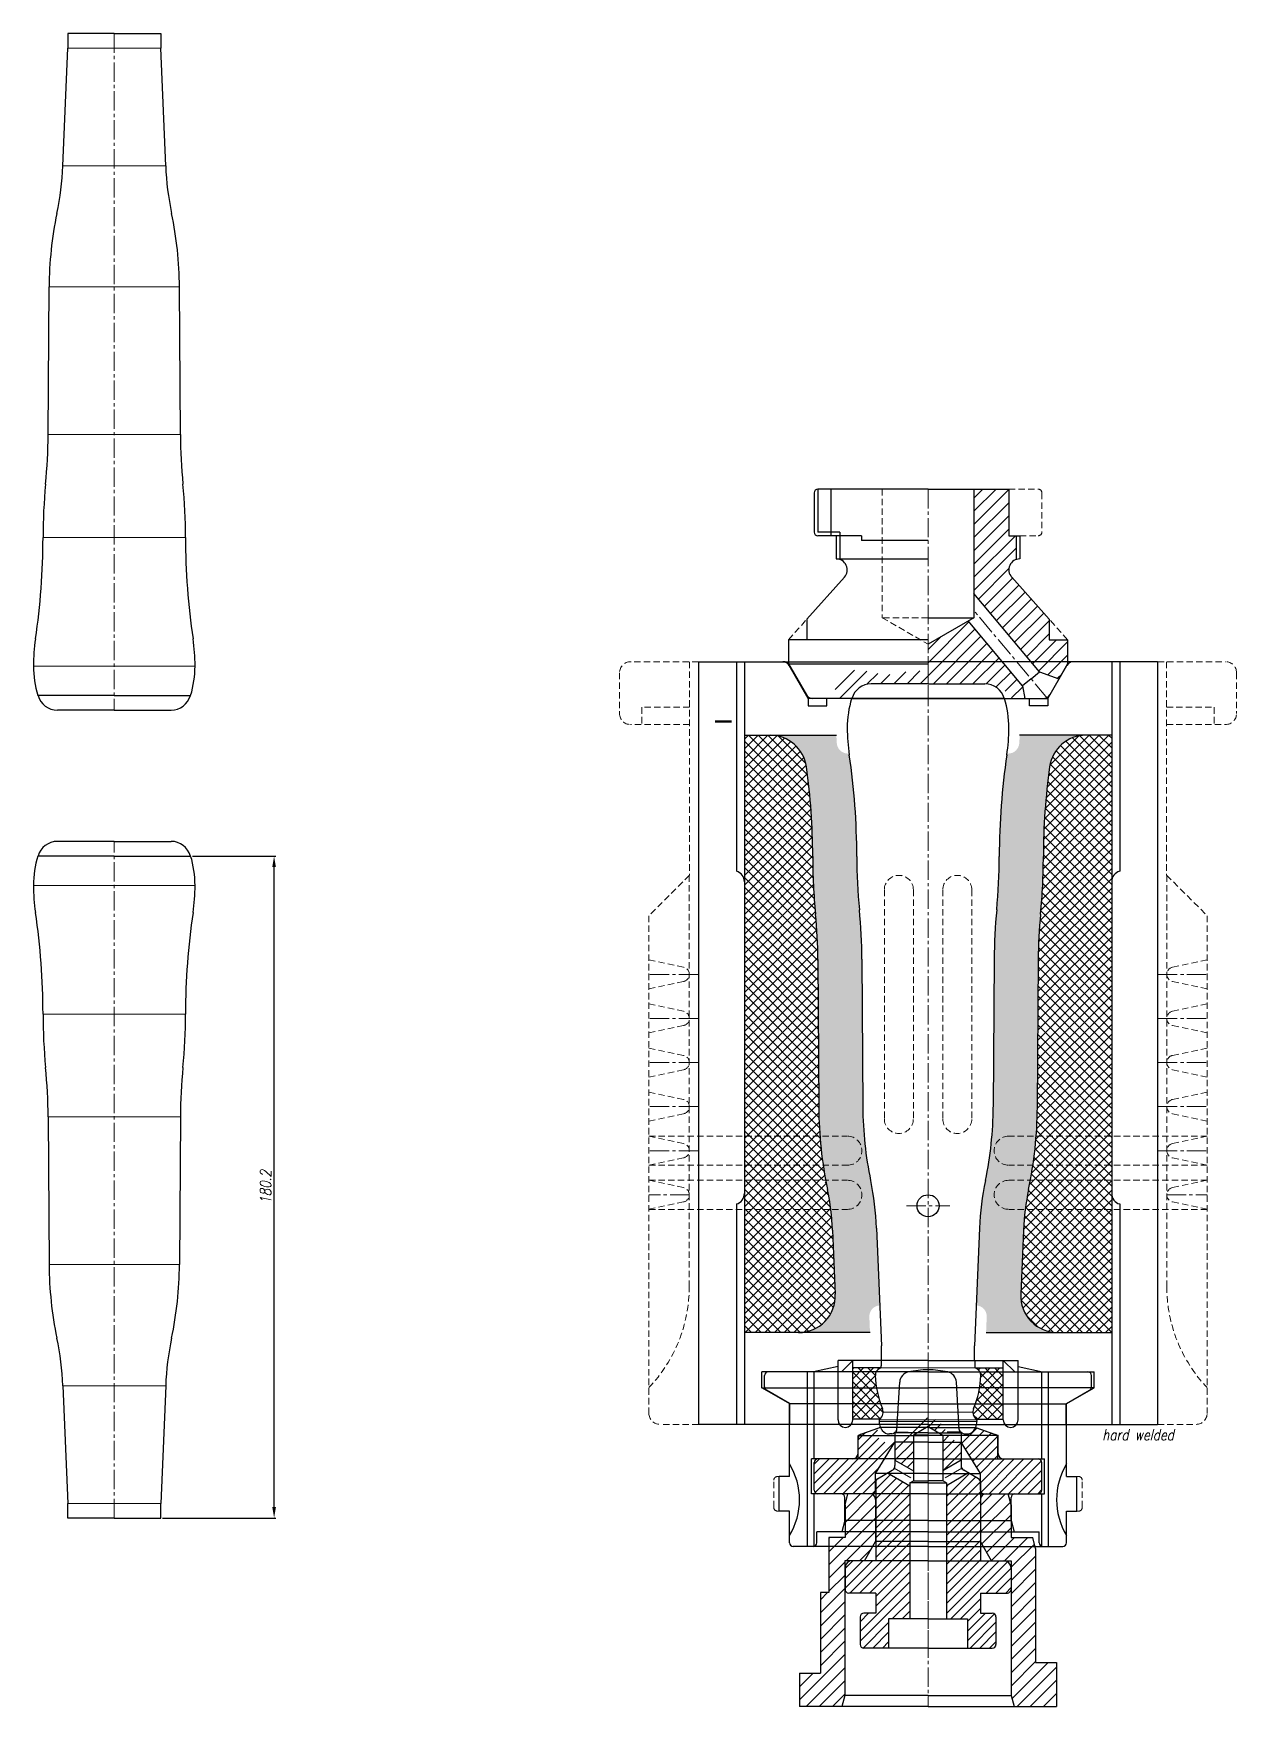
# Model space of a CAD drawing. Extents: x 459 to 1266, y 12 to 613.
# Drawn here: x 938 to 1265.6, y 43.3 to 498.8 of the extents above; entities that cross this region are included whole.
import ezdxf

# ---------------------------------------------------------------- set-up
doc = ezdxf.new("R2010")
doc.units = 0
doc.header["$LTSCALE"] = 7
doc.header["$MEASUREMENT"] = 0
doc.linetypes.add('CENTER2', pattern=[1.125, 0.75, -0.125, 0.125, -0.125])
doc.linetypes.add('HIDDEN', pattern=[0.375, 0.25, -0.125])
doc.layers.get('0').update_dxf_attribs({"linetype": 'CONTINUOUS', "lineweight": 15})
for name, color, linetype, lineweight in [('1', 1, 'CENTER2', 15), ('2', 2, 'HIDDEN', 15), ('3', 3, 'CONTINUOUS', 30), ('4', 5, 'CONTINUOUS', 50), ('8', 252, 'CONTINUOUS', 15)]:
    doc.layers.add(name, color=color, linetype=linetype, lineweight=lineweight)
doc.styles.add('ITALICT', font='ITALICT.shx', dxfattribs={"width": 0.8, "height": 3})
doc.dimstyles.get("Standard").update_dxf_attribs({"dimtxt": 3, "dimasz": 3, "dimexe": 0.5, "dimexo": 0.5, "dimgap": 0.8, "dimtad": 1, "dimdsep": 46, "dimtxsty": 'ITALICT', "dimcen": 0.09, "dimazin": 2, "dimtfac": 1, "dimtmove": 0, "dimatfit": 3, "dimfxl": 1, "dimtolj": 1, "dimtzin": 0, "dimarcsym": 0})

# ---------------------------------------------------------------- blocks, each defined once
blk = doc.blocks.new('*D221')
at = {"layer": '3', "color": 0, "lineweight": -2, "transparency": 16777216}
for p, q in [((981.34, 274.83), (1004.06, 274.83)), ((1003.56, 97.63), (1003.56, 271.83)), ((973.19, 94.63), (1004.06, 94.63))]:
    blk.add_line(p, q, dxfattribs=at)
at = {"layer": '3', "color": 0, "transparency": 16777216}
for points in [[(1004.06, 271.83), (1003.06, 271.83), (1003.56, 274.83)], [(1003.06, 97.63), (1004.06, 97.63), (1003.56, 94.63)]]:
    blk.add_solid(points, dxfattribs=at)
at = {"layer": '3', "color": 0, "transparency": 16777216, "insert": (1001.26, 184.73), "char_height": 3, "attachment_point": 5, "rotation": 90, "style": 'ITALICT'}
blk.add_mtext('\\A1;180.2', dxfattribs=at)
blk = doc.blocks.new('G$CF82755BD')
at = {"layer": '8'}
h = blk.add_hatch(dxfattribs=at)
h.set_pattern_fill('ANSI37', color=256, scale=15)
h.set_pattern_definition([(45, (-2521.2763, -113.8956), (-1.3258252, 1.3258252), []), (135, (-2521.2763, -113.8956), (-1.3258252, -1.3258252), [])])
h.paths.add_polyline_path([(53.36, 143.25, -0.024235), (52.6, 158.93, 0.035003), (50.89, 183.32, 0.373791), (40.99, 191.93), (34, 191.93), (34, 155.17), (53.54, 141.27, 0.003631)])
h.paths.add_polyline_path([(33.93, 182.86), (40.54, 188.52), (44.44, 183.96), (37.84, 178.3)], flags=9)
h.paths.add_polyline_path([(54.25, 90.65), (54, 130.85, 0.019047), (53.54, 141.27), (34, 155.17), (34, 152.04), (34, 82.78), (54.57, 82.78, -0.017433)])
h.paths.add_polyline_path([(55.46, 74.86, -0.017657), (54.57, 82.78), (34, 82.78), (34, 77.79), (42.56, 74.86)])
h.paths.add_polyline_path([(42.56, 74.86), (34, 77.79), (34, 74.86)])
h.paths.add_polyline_path([(54.44, 70.78), (42.56, 74.86), (34, 74.86), (34, 70.78)])
h.paths.add_polyline_path([(56.14, 70.78, -0.009141), (55.46, 74.86), (42.56, 74.86), (54.44, 70.78)])
h.paths.add_polyline_path([(57.54, 62.86, 0.020138), (56.63, 68.26, -0.004298), (56.25, 70.16), (54.44, 70.78), (34, 70.78), (34, 67.21), (34, 62.86)])
h.paths.add_polyline_path([(34, 62.86), (34, 29.33), (48.76, 29.33, 0.426617), (58.75, 39.75), (58.01, 57.22, 0.020808), (57.54, 62.86)])
h.paths.add_polyline_path([(134, 29.33), (134, 62.86), (110.46, 62.86, 0.020808), (109.99, 57.22), (109.25, 39.75, 0.426617), (119.24, 29.33)])
h.paths.add_polyline_path([(134, 67.21), (134, 70.78), (111.86, 70.78, -0.005698), (111.37, 68.26, 0.020138), (110.46, 62.86), (134, 62.86)])
h.paths.add_polyline_path([(134, 74.86), (112.54, 74.86, -0.009141), (111.86, 70.78), (134, 70.78)])
h.paths.add_polyline_path([(113.43, 82.78, -0.017657), (112.54, 74.86), (134, 74.86), (134, 82.78)])
h.paths.add_polyline_path([(134, 121.14), (134, 152.04), (134, 191.93), (127.01, 191.93, 0.373791), (117.11, 183.32, 0.035003), (115.4, 158.93, -0.024235), (114.64, 143.25, 0.02268), (114, 130.85), (113.75, 90.65, -0.017433), (113.43, 82.78), (134, 82.78)])
h.paths.add_polyline_path([(41.92, 123.62), (41.92, 133.35), (46.42, 133.35), (46.42, 123.62)], flags=24)
h.paths.add_polyline_path([(49.59, 46.39), (55.34, 39.87), (50.84, 35.9), (45.09, 42.42)], flags=24)
h.paths.add_polyline_path([(122.55, 123.62), (122.55, 133.35), (127.05, 133.35), (127.05, 123.62)], flags=24)
h = blk.add_hatch(dxfattribs=at)
h.set_pattern_fill('DOTS', color=256, scale=15)
h.set_pattern_definition([(0, (-2521.2763, -113.8956), (0.46875, 0.9375), [0, -0.9375])])
h.paths.add_polyline_path([(62.04, 70.78, -0.414214), (66, 66.82, -0.414214), (62.04, 62.86), (57.54, 62.86, -0.020808), (58.01, 57.22), (58.75, 39.75, -0.426617), (48.76, 29.33), (68.2, 29.33), (68.02, 33.6, -0.414214), (70.89, 36.73), (70, 57.73, 0.040963), (68.38, 70.71, -0.049967), (66.25, 90.73), (66, 130.93, 0.02268), (65.3, 144.41, -0.024235), (64.6, 158.93, 0.037092), (62.55, 186.54, -0.001959), (62.49, 186.93), (62.16, 186.93, -0.390947), (59.17, 189.69, -0.010586), (59.04, 191.93), (40.99, 191.93, -0.373791), (50.89, 183.32, -0.035003), (52.6, 158.93, 0.024235), (53.36, 143.25, -0.003631), (53.54, 141.27, -0.019047), (54, 130.85), (54.25, 90.65, 0.017433), (54.57, 82.78), (62.04, 82.78, -1), (62.04, 74.86), (55.46, 74.86, 0.009141), (56.14, 70.78)])
h.paths.add_polyline_path([(113.75, 90.65), (114, 130.85, -0.02268), (114.64, 143.25, 0.024235), (115.4, 158.93, -0.035003), (117.11, 183.32, -0.373791), (127.01, 191.93), (108.96, 191.93, -0.010586), (108.83, 189.69, -0.390947), (105.84, 186.93), (105.51, 186.93, -0.001959), (105.45, 186.54, 0.037092), (103.4, 158.93, -0.006653), (103.35, 154.88, -0.017488), (102.7, 144.41, 0.02268), (102, 130.93), (101.75, 90.73, -0.049967), (99.62, 70.71, 0.040963), (98, 57.73), (97.11, 36.73, -0.414214), (99.98, 33.6), (99.8, 29.33), (119.24, 29.33, -0.426617), (109.25, 39.75), (109.99, 57.22, -0.020808), (110.46, 62.86), (105.96, 62.86, -1), (105.96, 70.78), (111.86, 70.78, 0.009141), (112.54, 74.86), (105.96, 74.86, -1), (105.96, 82.78), (113.43, 82.78, 0.017433)])
h.paths.add_polyline_path([(105.96, 82.78, 1), (105.96, 74.86), (112.54, 74.86, 0.017657), (113.43, 82.78)])
h.paths.add_polyline_path([(105.96, 70.78, 1), (105.96, 62.86), (110.46, 62.86, -0.020138), (111.37, 68.26, 0.005698), (111.86, 70.78)])
h.paths.add_polyline_path([(62.04, 62.86, 0.414214), (66, 66.82), (56.25, 70.16, 0.004298), (56.63, 68.26, -0.020138), (57.54, 62.86)])
h.paths.add_polyline_path([(56.25, 70.16), (66, 66.82, 0.414214), (62.04, 70.78), (56.14, 70.78, 0.0014)])
h.paths.add_polyline_path([(62.04, 74.86, 1), (62.04, 82.78), (54.57, 82.78, 0.017657), (55.46, 74.86)])
h.paths.add_polyline_path([(57.87, 131.02), (57.87, 138.37), (60.5, 138.37), (60.5, 131.02)], flags=24)
h.paths.add_polyline_path([(58.85, 121.3), (58.85, 131.5), (62.6, 131.5), (62.6, 121.3)], flags=24)
h.paths.add_polyline_path([(57.53, 119.12), (62.68, 119.12), (62.68, 113.12), (57.53, 113.12)], flags=24)
h.paths.add_polyline_path([(106.19, 121.3), (106.19, 131.5), (109.94, 131.5), (109.94, 121.3)], flags=24)
h.paths.add_polyline_path([(105.21, 130.92), (105.21, 138.26), (107.83, 138.26), (107.83, 130.92)], flags=24)
at = {"layer": '1'}
for p, q in [((84, 212.93), (84, 4.33)), ((21.38, 126.83), (8, 126.83)), ((146.62, 126.83), (160, 126.83)), ((21.38, 114.83), (8, 114.83)), ((146.62, 114.83), (160, 114.83)), ((21.38, 102.83), (8, 102.83)), ((146.62, 102.83), (160, 102.83)), ((21.38, 90.83), (8, 90.83)), ((146.62, 90.83), (160, 90.83)), ((21.38, 78.83), (8, 78.83)), ((146.62, 78.83), (160, 78.83)), ((19, 66.83), (8, 66.83)), ((78.12, 63.83), (89.89, 63.83)), ((149, 66.83), (160, 66.83))]:
    blk.add_line(p, q, dxfattribs=at)
at = {"layer": '2'}
for p, q in [((21.5, 211.93), (3, 211.93)), ((19.05, 211.93), (19.05, 153.83)), ((146.5, 211.93), (165, 211.93)), ((148.95, 211.93), (148.95, 153.83)), ((0, 208.93), (0, 197.83)), ((168, 208.93), (168, 197.83)), ((19.05, 199.53), (6.05, 199.53)), ((6.05, 199.53), (6.05, 194.83)), ((148.95, 199.53), (161.95, 199.53)), ((161.95, 199.53), (161.95, 194.83)), ((19.05, 194.83), (3, 194.83)), ((148.95, 194.83), (165, 194.83)), ((19.05, 153.83), (8, 142.78)), ((19, 153.78), (19, 41.88)), ((148.95, 153.83), (160, 142.78)), ((149, 153.78), (149, 41.88)), ((72.1, 149.83), (72.1, 87.48)), ((80, 149.83), (80, 87.48)), ((88, 149.83), (88, 87.48)), ((95.9, 149.83), (95.9, 87.48)), ((8, 142.78), (8, 7.33)), ((160, 142.78), (160, 7.33)), ((17.42, 128.78), (8, 130.78)), ((150.58, 128.78), (160, 130.78)), ((17.42, 124.87), (8, 122.87)), ((150.58, 124.87), (160, 122.87)), ((17.42, 116.78), (8, 118.78)), ((150.58, 116.78), (160, 118.78)), ((17.42, 112.87), (8, 110.87)), ((150.58, 112.87), (160, 110.87)), ((17.42, 104.78), (8, 106.78)), ((150.58, 104.78), (160, 106.78)), ((17.42, 100.87), (8, 98.87)), ((150.58, 100.87), (160, 98.87)), ((17.42, 92.78), (8, 94.78)), ((150.58, 92.78), (160, 94.78)), ((17.42, 88.87), (8, 86.87)), ((150.58, 88.87), (160, 86.87)), ((17.42, 80.78), (8, 82.78)), ((8, 82.78), (62.04, 82.78)), ((160, 82.78), (105.96, 82.78)), ((150.58, 80.78), (160, 82.78)), ((17.42, 76.87), (8, 74.87)), ((8, 74.86), (62.04, 74.86)), ((160, 74.86), (105.96, 74.86)), ((150.58, 76.87), (160, 74.87)), ((17.42, 68.78), (8, 70.78)), ((8, 70.78), (62.04, 70.78)), ((160, 70.78), (105.96, 70.78)), ((150.58, 68.78), (160, 70.78)), ((17.42, 64.87), (8, 62.87)), ((150.58, 64.87), (160, 62.87)), ((8, 62.86), (62.04, 62.86)), ((160, 62.86), (105.96, 62.86)), ((21.5, 4.33), (11, 4.33)), ((146.5, 4.33), (157, 4.33))]:
    blk.add_line(p, q, dxfattribs=at)
for centre, radius, start, end in [((3, 208.93), 3, 90, 180), ((165, 208.93), 3, 0, 90), ((3, 197.83), 3, 180, 270), ((165, 197.83), 3, 270, 0), ((76.05, 149.83), 3.95, 0, 180), ((91.95, 149.83), 3.95, 0, 180), ((17, 126.83), 2, 282, 78), ((151, 126.83), 2, 102, 258), ((17, 114.83), 2, 282, 78), ((151, 114.83), 2, 102, 258), ((17, 102.83), 2, 282, 78), ((151, 102.83), 2, 102, 258), ((17, 90.83), 2, 282, 78), ((151, 90.83), 2, 102, 258), ((76.05, 87.48), 3.95, 180, 0), ((91.95, 87.48), 3.95, 180, 0), ((62.04, 78.82), 3.96, 270, 90), ((105.96, 78.82), 3.96, 90, 270), ((17, 78.83), 2, 282, 78), ((151, 78.83), 2, 102, 258), ((17, 66.83), 2, 282, 78), ((62.04, 66.82), 3.96, 270, 90), ((105.96, 66.82), 3.96, 90, 270), ((151, 66.83), 2, 102, 258), ((-21, 41.88), 40, 316.4688, 0), ((189, 41.88), 40, 180, 223.5312), ((11, 7.33), 3, 180, 270), ((157, 7.33), 3, 270, 0)]:
    blk.add_arc(centre, radius, start, end, dxfattribs=at)
at = {"layer": '3'}
for p, q in [((21.5, 211.93), (21.5, 4.33)), ((21.5, 211.93), (84, 211.93)), ((31.82, 211.93), (31.82, 154.93)), ((34, 211.93), (34, 4.33)), ((51.4, 201.93), (46.2, 210.93)), ((146.5, 211.93), (84, 211.93)), ((116.6, 201.93), (121.8, 210.93)), ((134, 211.93), (134, 4.33)), ((136.18, 211.93), (136.18, 154.93)), ((146.5, 211.93), (146.5, 4.33)), ((84, 201.93), (51.4, 201.93)), ((51.4, 201.93), (51.4, 199.93)), ((56.4, 199.93), (56.4, 201.93)), ((84, 201.93), (116.6, 201.93)), ((111.6, 199.93), (111.6, 201.93)), ((116.6, 201.93), (116.6, 199.93)), ((51.4, 199.93), (56.4, 199.93)), ((116.6, 199.93), (111.6, 199.93)), ((34, 191.93), (59.06, 191.93)), ((134, 191.93), (108.94, 191.93)), ((54, 130.85), (54.25, 90.65)), ((66, 130.93), (66.25, 90.73)), ((102, 130.93), (101.75, 90.73)), ((114, 130.85), (113.75, 90.65)), ((31.82, 64.33), (31.82, 4.33)), ((136.18, 64.33), (136.18, 4.33)), ((58.01, 57.22), (58.75, 39.75)), ((70, 57.73), (71.35, 25.73)), ((98, 57.73), (96.65, 25.73)), ((109.99, 57.22), (109.25, 39.75)), ((68.2, 29.33), (34, 29.33)), ((99.8, 29.33), (134, 29.33)), ((71.35, 21.73), (71.35, 25.73)), ((96.65, 21.73), (96.65, 25.73)), ((84, 18.63), (38.75, 18.63)), ((38.75, 14.31), (38.75, 18.63)), ((59.5, 20.13), (52.84, 18.63)), ((84, 21.73), (59.5, 21.73)), ((59.5, 18.63), (59.5, 21.73)), ((84, 21.73), (108.5, 21.73)), ((84, 18.63), (129.25, 18.63)), ((108.5, 18.63), (108.5, 21.73)), ((108.5, 20.13), (115.16, 18.63)), ((129.25, 14.31), (129.25, 18.63)), ((38.75, 14.31), (84, 14.31)), ((46.35, 9.93), (38.75, 14.31)), ((129.25, 14.31), (84, 14.31)), ((121.65, 9.93), (129.25, 14.31)), ((84, 9.93), (46.35, 9.93)), ((46.35, 4.33), (46.35, 9.93)), ((84, 9.93), (121.65, 9.93)), ((121.65, 4.33), (121.65, 9.93)), ((84, 4.33), (21.5, 4.33)), ((84, 4.33), (146.5, 4.33))]:
    blk.add_line(p, q, dxfattribs=at)
blk.add_circle((84, 63.83), 3, dxfattribs=at)
for centre, radius, start, end in [((44.47, 209.93), 2, 30, 90), ((123.53, 209.93), 2, 90, 150), ((89.27, 193.93), 27.27, 162.9385, 180), ((78.73, 193.93), 27.27, 0, 17.0615), ((40.99, 181.93), 10, 8.0188, 90), ((112, 193.93), 50, 180, 188.4969), ((56, 193.93), 50, 351.5031, 0), ((127.01, 181.93), 10, 90, 171.9812), ((-122.28, 158.93), 174.88, 0, 8.0188), ((-122.28, 158.93), 186.88, 0, 8.4969), ((290.28, 158.93), 186.88, 171.5031, 180), ((290.28, 158.93), 174.88, 171.9812, 180), ((31, 152.04), 3, 0, 74.2131), ((214.6, 158.93), 162, 180, 185.5532), ((214.6, 158.93), 150, 180, 185.5532), ((-46.6, 158.93), 150, 354.4468, 0), ((-46.6, 158.93), 162, 354.4468, 0), ((137, 152.04), 3, 105.7869, 180), ((-82.91, 130), 136.92, 0.3563, 5.5532), ((-82.91, 130), 148.92, 0.3563, 5.5532), ((250.91, 130), 148.92, 174.4468, 179.6437), ((250.91, 130), 136.92, 174.4468, 179.6437), ((167.2, 91.35), 112.96, 180.3563, 191.7984), ((167.2, 91.35), 100.96, 180.3563, 191.7984), ((0.8, 91.35), 100.96, 348.2016, 359.6437), ((0.8, 91.35), 112.96, 348.2016, 359.6437), ((-9.93, 54.35), 80, 2.4157, 11.7984), ((177.93, 54.35), 80, 168.2016, 177.5843), ((31, 67.21), 3, 285.7869, 0), ((-9.93, 54.35), 68, 2.4157, 11.7984), ((177.93, 54.35), 68, 168.2016, 177.5843), ((137, 67.21), 3, 180, 254.2131), ((48.76, 39.33), 10, 270, 2.4157), ((119.24, 39.33), 10, 177.5843, 270)]:
    blk.add_arc(centre, radius, start, end, dxfattribs=at)
at = {"layer": '4'}
blk.add_line((30.47, 195.7), (26, 195.7), dxfattribs=at)
at = {"layer": '8', "style": 'ITALICT', "width": 0.8}
blk.add_text('hard welded', height=3, dxfattribs=at).set_placement((131.42, 0))
blk = doc.blocks.new('G$CE7DC1F1B')
at = {"layer": '8'}
h = blk.add_hatch(dxfattribs=at)
h.set_pattern_fill('ANSI31', color=4, scale=0.8)
h.set_pattern_definition([(45, (-652.004, -295.6312), (-1.796051, 1.796051), [])])
edge = h.paths.add_edge_path()
edge.add_spline(control_points=[(38, 7.79), (36.3, 7.43), (33.09, 7.84), (26.19, 5.29), (19.54, 8.82), (11.89, 6.23), (12.94, 2.37), (12.7, 0.51), (12.59, 0)], knot_values=[2.115937, 2.115937, 2.115937, 2.115937, 5.334421, 11.855546, 22.754047, 27.225737, 31.226306, 32.790647, 32.790647, 32.790647, 32.790647], degree=3, periodic=0)
edge.add_line((12.59, 0), (15.25, 0))
edge.add_arc((17.25, 0), 2, 63.6977, 180, ccw=False)
edge.add_arc((22.54, -1.5), 5.5, 90, 143.222, ccw=False)
edge.add_line((22.54, 4), (38, 4))
edge.add_line((38, 4), (38, 7.79))
h.paths.add_polyline_path([(38, 14.78), (38, 9.44), (38, 7.79), (38, 4), (53.46, 4, -0.236491), (57.86, 1.79, -0.556035), (60.75, 0), (64.36, 0), (63.75, 3.43), (48.93, 21.1)])
h.paths.add_polyline_path([(62, 37.83), (62, 44.3), (60, 44.3), (60, 57), (50.5, 57), (50.5, 28.56), (68.35, 7.29), (73.65, 5.36), (76, 9.44), (76, 16), (71, 16), (71, 21.58), (60.77, 33, -0.533932)])
at = {"layer": '1', "color": 4}
for p, q in [((38, 57), (38, 0)), ((70.55, 0), (50.5, 23.89))]:
    blk.add_line(p, q, dxfattribs=at)
at = {"layer": '2', "color": 4}
for p, q in [((25.5, 57), (25.5, 22)), ((60, 57), (68, 57)), ((69, 56), (69, 45.3)), ((63, 44.3), (68, 44.3)), ((0, 16), (5, 21.58)), ((38, 22), (25.5, 22)), ((25.5, 22), (38, 14.78)), ((76, 16), (71, 21.58)), ((4.87, 1), (5.45, 0)), ((6.6, 0), (5.45, 0)), ((69.4, 0), (70.55, 0)), ((71.13, 1), (70.55, 0))]:
    blk.add_line(p, q, dxfattribs=at)
for centre, start, end in [((68, 56), 0, 90), ((68, 45.3), 270, 0)]:
    blk.add_arc(centre, 1, start, end, dxfattribs=at)
at = {"layer": '3', "color": 4}
for p, q in [((7, 56), (7, 45.3)), ((38, 57), (8, 57)), ((8, 57), (8, 45.3)), ((11.65, 44.3), (11.65, 57)), ((38, 57), (60, 57)), ((50.5, 57), (50.5, 22)), ((60, 57), (60, 44.3)), ((14, 45.3), (8, 45.3)), ((19.84, 44.3), (8, 44.3)), ((13, 44.3), (13, 38)), ((14, 45.3), (14, 37.83)), ((19.84, 44.3), (19.84, 43)), ((38, 43), (19.84, 43)), ((60, 44.3), (63, 44.3)), ((62, 44.3), (62, 37.83)), ((63, 44.3), (63, 38)), ((13, 38), (24, 38)), ((13, 38), (38, 38)), ((5, 21.58), (15.23, 33)), ((71, 21.58), (60.77, 33)), ((68.35, 7.29), (50.5, 28.56)), ((5, 21.58), (5, 16)), ((38, 22), (50.5, 22)), ((50.5, 22), (38, 14.78)), ((63.75, 3.43), (48.93, 21.1)), ((71, 21.58), (71, 16)), ((0, 16), (0, 9.44)), ((35.89, 16), (0, 16)), ((38, 16), (0, 16)), ((71, 16), (76, 16)), ((76, 16), (76, 9.44)), ((0, 9.44), (4.87, 1)), ((0, 9.44), (38, 9.44)), ((76, 9.44), (71.13, 1)), ((66.05, 5.36), (63.75, 3.43)), ((66.05, 5.36), (68.35, 7.29)), ((68.35, 7.29), (73.65, 5.36)), ((38, 0), (6.6, 0)), ((17.05, 0), (38, 0)), ((38, 4), (22.54, 4)), ((38, 4), (53.46, 4)), ((38, 0), (69.4, 0)), ((58.95, 0), (38, 0)), ((63.75, 3.43), (64.36, 0))]:
    blk.add_line(p, q, dxfattribs=at)
for centre, radius, start, end in [((8, 56), 1, 90, 180), ((8, 45.3), 1, 180, 270), ((13, 35), 3, 318.1321, 90), ((63, 35), 3, 90, 221.8679), ((6.6, 2), 2, 210, 270), ((22.54, -1.5), 5.5, 90, 164.1734), ((53.46, -1.5), 5.5, 15.8266, 90), ((69.4, 2), 2, 270, 330)]:
    blk.add_arc(centre, radius, start, end, dxfattribs=at)
blk = doc.blocks.new('GRLO')
at = {"layer": '8'}
h = blk.add_hatch(dxfattribs=at)
h.set_pattern_fill('ANSI37', color=256, scale=15)
h.set_pattern_definition([(45, (371.9697, -211.6776), (-1.325825, 1.325825), []), (135, (371.9697, -211.6776), (-1.325825, -1.325825), [])])
h.paths.add_polyline_path([(574.48, 135.42), (567.16, 135.42, -0.049118), (567.09, 135.35, 0.337147), (566.37, 132.54, -0.093542), (568.33, 123.47, -0.296874), (567.18, 121.61, 0.101353), (566.93, 121.42), (574.48, 121.42)])
h.paths.add_polyline_path([(541.59, 132.54, 0.337147), (540.87, 135.35, -0.049118), (540.8, 135.42), (533.48, 135.42), (533.48, 121.42), (541.03, 121.42, 0.101353), (540.77, 121.61, -0.296874), (539.63, 123.47, -0.093542)])
at = {"layer": '1'}
for p in [(553.98, 170.02), (553.98, 135.22), (553.98, 134.62)]:
    blk.add_line(p, (553.98, 119.42), dxfattribs=at)
at = {"layer": '2'}
for p, q in [((511.98, 159.42), (511.98, 152.02)), ((512.98, 160.42), (513.48, 160.42)), ((594.48, 160.42), (594.98, 160.42)), ((595.98, 159.42), (595.98, 152.02)), ((512.98, 151.02), (513.48, 151.02)), ((594.48, 151.02), (594.98, 151.02))]:
    blk.add_line(p, q, dxfattribs=at)
for centre, start, end in [((512.98, 159.42), 90, 180), ((594.98, 159.42), 0, 90), ((512.98, 152.02), 180, 270), ((594.98, 152.02), 270, 0)]:
    blk.add_arc(centre, 1, start, end, dxfattribs=at)
at = {"layer": '3'}
for p, q in [((516.28, 169.02), (516.28, 160.42)), ((553.98, 170.02), (517.28, 170.02)), ((521.18, 170.02), (521.18, 128.72)), ((522.98, 170.02), (522.98, 155.74)), ((523.73, 169.02), (523.73, 166.02)), ((553.98, 170.02), (590.68, 170.02)), ((584.23, 169.02), (584.23, 166.02)), ((584.98, 169.99), (584.98, 155.74)), ((586.78, 170.02), (586.78, 122.52)), ((591.68, 169.02), (591.68, 160.42)), ((553.98, 166.02), (523.73, 166.02)), ((531.33, 163.02), (530.52, 166.02)), ((553.98, 166.02), (584.23, 166.02)), ((576.63, 163.02), (577.43, 166.02)), ((513.48, 160.42), (513.48, 151.02)), ((516.28, 160.42), (513.48, 160.42)), ((553.98, 163.02), (531.33, 163.02)), ((531.33, 163.02), (531.33, 156.72)), ((553.98, 163.02), (576.63, 163.02)), ((576.63, 163.02), (576.63, 156.72)), ((591.68, 160.42), (594.48, 160.42)), ((594.48, 160.42), (594.48, 151.02)), ((553.98, 155.74), (522.23, 155.74)), ((522.23, 155.74), (522.23, 146.22)), ((553.98, 155.74), (585.73, 155.74)), ((585.73, 155.74), (585.73, 146.22)), ((516.28, 151.02), (513.48, 151.02)), ((516.28, 151.02), (516.28, 131.12)), ((591.68, 151.02), (594.48, 151.02)), ((591.68, 151.02), (591.68, 131.12)), ((521.18, 145.93), (521.18, 122.52)), ((553.98, 146.22), (522.23, 146.22)), ((522.98, 146.22), (522.98, 122.52)), ((553.98, 146.22), (585.73, 146.22)), ((584.98, 146.22), (584.98, 122.52)), ((534.93, 144.72), (534.93, 139.83)), ((573.03, 144.72), (573.03, 139.83)), ((540.99, 137.62), (534.93, 139.83)), ((534.93, 139.83), (553.98, 139.83)), ((553.98, 137.62), (540.99, 137.62)), ((573.03, 139.83), (553.98, 139.83)), ((553.98, 137.62), (566.97, 137.62)), ((566.97, 137.62), (573.03, 139.83)), ((529.48, 135.62), (529.48, 122.52)), ((533.48, 135.62), (533.48, 119.42)), ((540.88, 135.42), (533.48, 135.42)), ((540.68, 135.75), (540.68, 136.07)), ((567.16, 135.42), (574.48, 135.42)), ((567.28, 135.75), (567.28, 136.07)), ((574.48, 135.62), (574.48, 119.42)), ((578.48, 135.62), (578.48, 122.52)), ((516.28, 131.12), (509.98, 127.48)), ((591.68, 131.12), (597.98, 127.48)), ((509.48, 126.62), (509.48, 123.52)), ((598.48, 126.62), (598.48, 123.52)), ((530.38, 122.52), (510.48, 122.52)), ((533.48, 119.42), (530.38, 122.52)), ((541.03, 121.42), (533.48, 121.42)), ((553.98, 119.42), (533.48, 119.42)), ((541.23, 119.42), (541.23, 120.89)), ((553.98, 119.42), (574.48, 119.42)), ((566.73, 119.42), (566.73, 120.89)), ((566.93, 121.42), (574.48, 121.42)), ((574.48, 119.42), (577.58, 122.52)), ((577.58, 122.52), (597.48, 122.52))]:
    blk.add_line(p, q, dxfattribs=at)
for centre, radius, start, end in [((517.28, 169.02), 1, 90, 180), ((522.73, 169.02), 1, 0, 90), ((585.23, 169.02), 1, 90, 180), ((590.68, 169.02), 1, 0, 90), ((499.98, 157.32), 19, 329.081, 30.919), ((607.98, 157.32), 19, 149.081, 210.919), ((530.33, 156.74), 1, 270, 0), ((577.63, 156.74), 1, 180, 270), ((533.43, 144.72), 1.5, 0, 90), ((574.53, 144.72), 1.5, 90, 180), ((531.48, 135.62), 2, 0, 180), ((544.68, 136.07), 4, 157.201, 180), ((563.28, 136.07), 4, 0, 22.799), ((576.48, 135.62), 2, 0, 180), ((564.62, 122.81), 25, 157.1079, 178.4839), ((541.18, 135.75), 0.5, 180, 231.6335), ((539.38, 133.47), 2.4, 337.1079, 51.6335), ((568.58, 133.47), 2.4, 128.3665, 202.8921), ((543.34, 122.81), 25, 1.5161, 22.8921), ((566.78, 135.75), 0.5, 308.3665, 0), ((510.48, 126.62), 1, 120, 180), ((510.48, 123.52), 1, 180, 270), ((541.63, 123.42), 2, 178.4839, 244.6231), ((566.33, 123.42), 2, 295.3769, 1.5161), ((597.48, 123.52), 1, 270, 0), ((597.48, 126.62), 1, 0, 60), ((540.43, 120.89), 0.8, 0, 64.6231), ((567.53, 120.89), 0.8, 115.3769, 180)]:
    blk.add_arc(centre, radius, start, end, dxfattribs=at)
at = {"layer": '8'}
for p, q in [((540.68, 136.07), (553.98, 136.07)), ((553.98, 135.57), (540.71, 135.57)), ((553.98, 133.47), (541.78, 133.47)), ((567.28, 136.07), (553.98, 136.07)), ((553.98, 135.57), (567.25, 135.57)), ((553.98, 133.47), (566.18, 133.47)), ((566.93, 121.42), (541.03, 121.42)), ((553.98, 121.42), (566.93, 121.42))]:
    blk.add_line(p, q, dxfattribs=at)
blk = doc.blocks.new('A$C675E1188')
at = {"layer": '8'}
h = blk.add_hatch(dxfattribs=at)
h.set_pattern_fill('ANSI31', color=4, scale=0.8)
h.set_pattern_definition([(45, (-827.2272, -226.0554), (-1.796051, 1.796051), [])])
h.paths.add_polyline_path([(-17.3, -18.2), (-14.3, -13), (-14.3, -1.5, 0.414214), (-15.8, 0), (-21.8, 0), (-22.6, -2.99), (-22.6, -11.9), (-27, -11.9), (-27, -26.9), (-29.3, -26.9), (-29.3, -48.8), (-35, -48.8), (-35, -57.9), (-23.45, -57.9), (-22.65, -54.9), (-22.65, -18.2)])
h.paths.add_polyline_path([(29.3, -14.89), (28.5, -11.9), (22.6, -11.9), (22.6, -2.99), (21.8, 0), (15.8, 0, 0.414214), (14.3, -1.5), (14.3, -13), (17.3, -18.2), (22.65, -18.2), (22.65, -54.9), (23.45, -57.9), (35, -57.9), (35, -45.9), (29.3, -45.9)])
at = {"layer": '1', "color": 4}
blk.add_line((0, 0), (0, -57.9), dxfattribs=at)
at = {"layer": '3', "color": 4}
for p, q in [((0, 0), (-21.8, 0)), ((0, 0), (21.8, 0)), ((-22.6, -2.99), (-21.8, 0)), ((-22.6, -2.99), (-22.6, -11.9)), ((-14.3, -1.5), (-14.3, -13)), ((14.3, -1.5), (14.3, -13)), ((22.6, -2.99), (21.8, 0)), ((22.6, -2.99), (22.6, -11.9)), ((-22.6, -11.9), (-27, -11.9)), ((-27, -11.9), (-27, -26.9)), ((-17.3, -18.2), (-14.3, -13)), ((0, -13), (-14.3, -13)), ((0, -13), (14.3, -13)), ((17.3, -18.2), (14.3, -13)), ((22.6, -11.9), (28.5, -11.9)), ((29.3, -14.89), (28.5, -11.9)), ((0, -18.2), (-22.65, -18.2)), ((-22.65, -18.2), (-22.65, -54.9)), ((0, -18.2), (22.65, -18.2)), ((22.65, -18.2), (22.65, -54.9)), ((29.3, -14.89), (29.3, -45.9)), ((22.65, -19.2), (22.65, -54.9)), ((-27, -26.9), (-29.3, -26.9)), ((-29.3, -26.9), (-29.3, -48.8)), ((-35, -48.8), (-35, -57.9)), ((-35, -48.8), (-29.3, -48.8)), ((29.3, -45.9), (35, -45.9)), ((35, -45.9), (35, -57.9)), ((0, -57.9), (-35, -57.9)), ((-22.65, -54.9), (-23.45, -57.9)), ((0, -54.9), (-22.65, -54.9)), ((0, -54.9), (22.65, -54.9)), ((0, -57.9), (35, -57.9)), ((22.65, -54.9), (23.45, -57.9))]:
    blk.add_line(p, q, dxfattribs=at)
for centre, start, end in [((-15.8, -1.5), 0, 90), ((15.8, -1.5), 90, 180)]:
    blk.add_arc(centre, 1.5, start, end, dxfattribs=at)
blk = doc.blocks.new('G$CFC7013D1')
at = {"layer": '8'}
h = blk.add_hatch(dxfattribs=at)
h.set_pattern_fill('ANSI31', color=2, scale=15)
h.set_pattern_definition([(45, (-528.2006, -247.9105), (-1.325825, 1.325825), [])])
h.paths.add_polyline_path([(20.47, 1.8), (21.13, 1.8, -0.227735), (21.75, 1.5), (21.95, 1.5), (21.95, 4), (16.7, 12.6), (16.7, 17.1, 0.414214), (15.7, 18.1), (1, 18.1, 0.414214), (0, 17.1), (0, 13.35), (0, 9.6, 0.414214), (1, 8.6), (11.96, 8.6), (11.96, 2.92, 0.315299), (12.62, 1.98), (18.07, 0, -0.059518), (18.53, 0.83, -0.234874), (20.44, 1.8, -0.003079)])
h.paths.add_polyline_path([(40.05, 2.9, -0.744018), (44.86, 1.45, -0.122479), (44.55, 0.23), (49.38, 1.98, 0.315299), (50.04, 2.92), (50.04, 8.6), (61, 8.6, 0.414214), (62, 9.6), (62, 17.1, 0.414214), (61, 18.1), (46.3, 18.1, 0.414214), (45.3, 17.1), (45.3, 12.6), (40.05, 4)])
at = {"layer": '1', "color": 2}
for p, q in [((31, 18.1), (31, 0)), ((31, 1.5), (31, 0.6)), ((31, 1.5), (31, 0.6)), ((31, 1.5), (31, 0.6)), ((31, 0), (31, 1.5))]:
    blk.add_line(p, q, dxfattribs=at)
at = {"layer": '3', "color": 2}
for p, q in [((0, 17.1), (0, 9.6)), ((31, 18.1), (1, 18.1)), ((16.7, 17.1), (16.7, 12.6)), ((31, 18.1), (61, 18.1)), ((45.3, 17.1), (45.3, 12.6)), ((62, 17.1), (62, 9.6)), ((31, 12.6), (16.7, 12.6)), ((16.7, 12.6), (21.95, 4)), ((31, 12.6), (45.3, 12.6)), ((45.3, 12.6), (40.05, 4)), ((11.96, 8.6), (1, 8.6)), ((11.96, 8.6), (11.96, 2.92)), ((50.04, 8.6), (50.04, 2.92)), ((50.04, 8.6), (61, 8.6)), ((18.07, 0), (12.62, 1.98)), ((31, 0), (18.07, 0)), ((21.13, 1.8), (20.47, 1.8)), ((21.95, 1.5), (21.75, 1.5)), ((31, 4), (21.95, 4)), ((21.95, 1.5), (21.95, 4)), ((31, 1.5), (21.95, 1.5)), ((31, 4), (40.05, 4)), ((31, 1.5), (40.05, 1.5)), ((31, 0), (43.93, 0)), ((40.05, 1.5), (40.05, 4)), ((40.05, 1.5), (40.25, 1.5)), ((40.87, 1.8), (41.53, 1.8)), ((43.93, 0), (49.38, 1.98))]:
    blk.add_line(p, q, dxfattribs=at)
for centre, radius, start, end in [((1, 17.1), 1, 90, 180), ((15.7, 17.1), 1, 0, 90), ((46.3, 17.1), 1, 90, 180), ((61, 17.1), 1, 0, 90), ((1, 9.6), 1, 180, 270), ((61, 9.6), 1, 270, 0), ((12.96, 2.92), 1, 180, 250), ((21.75, -1.55), 4, 143.5764, 157.201), ((20.47, -0.6), 2.4, 90, 143.5764), ((21.13, 1), 0.8, 38.6822, 90), ((40.87, 1), 0.8, 90, 141.3178), ((41.53, -0.6), 2.4, 36.4236, 90), ((40.25, -1.55), 4, 22.799, 36.4236), ((49.04, 2.92), 1, 290, 0)]:
    blk.add_arc(centre, radius, start, end, dxfattribs=at)

msp = doc.modelspace()

# ---------------------------------------------------------------- hatches: boundary and pattern name
at = {"layer": '8'}
h = msp.add_hatch(dxfattribs=at)
h.set_pattern_fill('ANSI31', color=1, scale=15, angle=360)
h.set_pattern_definition([(45, (690.7525, -114.2821), (-1.325825, 1.325825), [])])
h.paths.add_polyline_path([(1176.6199, 103.4438), (1170.6096, 106.9139), (1167.8738, 105.3506, 0.26914264), (1167.3699, 104.4823), (1167.3699, 83.0247), (1161.0199, 83.0247, 0.41421356), (1159.0199, 81.0247), (1159.0199, 75.2247, 0.41421356), (1160.0199, 74.2247), (1167.3699, 74.2247), (1167.3699, 68.7247), (1164.1199, 68.7247, 0.41421356), (1163.1199, 67.7247), (1163.1199, 60.2247, 0.41421356), (1164.1199, 59.2247), (1170.8699, 59.2247), (1170.8699, 67.2247), (1176.6199, 67.2247)])
h.paths.add_polyline_path([(1174.7815, 99.274), (1181.9514, 106.347), (1186.165, 102.0755), (1178.9952, 95.0026)], flags=9)
h.paths.add_polyline_path([(1186.6199, 67.2247), (1192.3699, 67.2247), (1192.3699, 59.2247), (1199.1199, 59.2247, 0.41421356), (1200.1199, 60.2247), (1200.1199, 64.4696), (1200.1199, 67.7247, 0.41421356), (1199.1199, 68.7247), (1195.8699, 68.7247), (1195.8699, 74.2247), (1203.2199, 74.2247, 0.41421356), (1204.2199, 75.2247), (1204.2199, 81.0247, 0.41421356), (1202.2199, 83.0247), (1195.8699, 83.0247), (1195.8699, 104.4823, 0.26914264), (1195.366, 105.3506), (1192.6302, 106.9139), (1186.6199, 103.4438)])
edge = h.paths.add_edge_path()
edge.add_line((1177.6199, 117.2247), (1181.6199, 119.5341))
edge.add_line((1181.6199, 119.5341), (1181.6199, 121.8916))
edge.add_spline(control_points=[(1181.6199, 121.8916), (1179.9655, 121.9238), (1177.4395, 120.9686), (1176.4838, 118.6625), (1176.2188, 117.9747)], knot_values=[6.53834785, 6.53834785, 6.53834785, 6.53834785, 11.08432389, 13.08769195, 13.08769195, 13.08769195, 13.08769195], degree=3, periodic=0)
edge.add_spline(control_points=[(1176.2188, 117.9747), (1175.793, 116.8692), (1175.2103, 115.1301), (1173.482, 115.1237), (1172.6199, 115.2547)], knot_values=[1.25504805, 1.25504805, 1.25504805, 1.25504805, 4.47488817, 6.53834785, 6.53834785, 6.53834785, 6.53834785], degree=3, periodic=0)
edge.add_line((1172.6199, 115.2547), (1172.6199, 110.3721))
edge.add_line((1172.6199, 110.3721), (1177.6199, 107.4853))
edge.add_line((1177.6199, 107.4853), (1177.6199, 117.2247))
edge = h.paths.add_edge_path()
edge.add_line((1185.6199, 107.4853), (1190.6199, 110.3721))
edge.add_line((1190.6199, 110.3721), (1190.6199, 115.1721))
edge.add_spline(control_points=[(1190.6199, 115.1721), (1189.8023, 115.3267), (1188.2971, 115.8292), (1187.3272, 117.1622), (1186.7955, 117.9747)], knot_values=[19.70620927, 19.70620927, 19.70620927, 19.70620927, 21.82762369, 24.64039416, 24.64039416, 24.64039416, 24.64039416], degree=3, periodic=0)
edge.add_spline(control_points=[(1186.7955, 117.9747), (1185.9935, 119.2002), (1184.8177, 121.2989), (1182.4845, 121.8747), (1181.6199, 121.8916)], knot_values=[13.08769195, 13.08769195, 13.08769195, 13.08769195, 17.33052175, 19.70620927, 19.70620927, 19.70620927, 19.70620927], degree=3, periodic=0)
edge.add_line((1181.6199, 121.8916), (1181.6199, 119.5341))
edge.add_line((1181.6199, 119.5341), (1185.6199, 117.2247))
edge.add_line((1185.6199, 117.2247), (1185.6199, 107.4853))

# ---------------------------------------------------------------- linework, layer by layer
at = {"layer": '1'}
for p, q in [((960.0375, 498.7506), (960.0375, 314.5506)), ((960.0375, 94.6338), (960.0375, 278.8338))]:
    msp.add_line(p, q, dxfattribs=at)
at = {"layer": '1', "color": 1}
for p, q in [((1181.6199, 134.9747), (1181.6199, 59.2247)), ((1172.417, 108.1798), (1177.6199, 105.1759)), ((1190.8228, 108.1798), (1185.6199, 105.1759))]:
    msp.add_line(p, q, dxfattribs=at)
at = {"layer": '2', "color": 1}
for p, q in [((1173.0699, 117.9747), (1173.1192, 118.7803)), ((1190.1699, 117.9747), (1190.1206, 118.7803)), ((1167.3699, 105.0626), (1167.8738, 105.3506)), ((1167.3699, 105.0626), (1167.3699, 104.4823)), ((1171.8641, 107.6308), (1172.6199, 108.0626)), ((1172.6199, 108.9331), (1172.6199, 108.0626)), ((1190.6199, 108.9331), (1190.6199, 108.0626)), ((1191.3757, 107.6308), (1190.6199, 108.0626)), ((1195.8699, 105.0626), (1195.366, 105.3506)), ((1195.8699, 105.0626), (1195.8699, 104.4823))]:
    msp.add_line(p, q, dxfattribs=at)
at = {"layer": '3'}
for p, q in [((960.0375, 498.7506), (947.3875, 498.7506)), ((947.3875, 498.7506), (947.3875, 494.7506)), ((960.0375, 498.7506), (972.6875, 498.7506)), ((972.6875, 498.7506), (972.6875, 494.7506)), ((946.0375, 462.7506), (947.3875, 494.7506)), ((974.0375, 462.7506), (972.6875, 494.7506)), ((942.0375, 389.5506), (942.2875, 429.7506)), ((978.0375, 389.5506), (977.7875, 429.7506)), ((960.0375, 318.5506), (939.2375, 318.5506)), ((960.0375, 314.5506), (944.579, 314.5506)), ((960.0375, 318.5506), (980.8375, 318.5506)), ((960.0375, 314.5506), (975.496, 314.5506)), ((960.0375, 278.8338), (944.579, 278.8338)), ((960.0375, 278.8338), (975.496, 278.8338)), ((960.0375, 274.8338), (939.2375, 274.8338)), ((960.0375, 274.8338), (980.8375, 274.8338)), ((942.0375, 203.8338), (942.2875, 163.6338)), ((978.0375, 203.8338), (977.7875, 163.6338)), ((946.0375, 130.6338), (947.3875, 98.6338)), ((974.0375, 130.6338), (972.6875, 98.6338)), ((947.3875, 94.6338), (947.3875, 98.6338)), ((972.6875, 94.6338), (972.6875, 98.6338)), ((960.0375, 94.6338), (947.3875, 94.6338)), ((960.0375, 94.6338), (972.6875, 94.6338))]:
    msp.add_line(p, q, dxfattribs=at)
at = {"layer": '3', "color": 1}
for p, q in [((1173.1192, 118.7803), (1173.9061, 131.6456)), ((1190.1206, 118.7803), (1189.3337, 131.6456)), ((1181.6199, 119.5341), (1177.6199, 117.2247)), ((1181.6199, 119.5341), (1185.6199, 117.2247)), ((1172.6199, 117.9747), (1172.6199, 108.9331)), ((1172.6199, 117.9747), (1176.2188, 117.9747)), ((1181.6199, 117.2247), (1177.6199, 117.2247)), ((1177.6199, 117.2247), (1177.6199, 104.802)), ((1181.6199, 117.2247), (1185.6199, 117.2247)), ((1185.6199, 117.2247), (1185.6199, 104.802)), ((1190.6199, 117.9747), (1186.7955, 117.9747)), ((1190.6199, 117.9747), (1190.6199, 108.9331)), ((1172.6199, 110.3721), (1177.6199, 107.4853)), ((1190.6199, 110.3721), (1185.6199, 107.4853)), ((1167.8738, 105.3506), (1171.8641, 107.6308)), ((1170.6096, 106.9139), (1176.6199, 103.4438)), ((1176.6199, 104.2247), (1177.6199, 104.802)), ((1177.6199, 104.802), (1181.6199, 104.802)), ((1185.6199, 104.802), (1181.6199, 104.802)), ((1186.6199, 104.2247), (1185.6199, 104.802)), ((1192.6302, 106.9139), (1186.6199, 103.4438)), ((1195.366, 105.3506), (1191.3757, 107.6308)), ((1167.3699, 104.4823), (1167.3699, 83.0247)), ((1181.6199, 104.2247), (1176.6199, 104.2247)), ((1176.6199, 104.2247), (1176.6199, 67.2247)), ((1181.6199, 104.2247), (1186.6199, 104.2247)), ((1186.6199, 104.2247), (1186.6199, 67.2247)), ((1195.8699, 104.4823), (1195.8699, 83.0247)), ((1167.3699, 83.0247), (1161.0199, 83.0247)), ((1195.8699, 83.0247), (1202.2199, 83.0247)), ((1159.0199, 81.0247), (1159.0199, 75.2247)), ((1204.2199, 81.0247), (1204.2199, 75.2247)), ((1167.3699, 74.2247), (1160.0199, 74.2247)), ((1167.3699, 74.2247), (1167.3699, 68.7247)), ((1195.8699, 74.2247), (1195.8699, 68.7247)), ((1195.8699, 74.2247), (1203.2199, 74.2247)), ((1167.3699, 68.7247), (1164.1199, 68.7247)), ((1195.8699, 68.7247), (1199.1199, 68.7247)), ((1163.1199, 67.7247), (1163.1199, 60.2247)), ((1181.6199, 67.2247), (1170.8699, 67.2247)), ((1170.8699, 67.2247), (1170.8699, 59.2247)), ((1181.6199, 67.2247), (1192.3699, 67.2247)), ((1192.3699, 67.2247), (1192.3699, 59.2247)), ((1200.1199, 67.7247), (1200.1199, 60.2247)), ((1181.6199, 59.2247), (1164.1199, 59.2247)), ((1181.6199, 59.2247), (1199.1199, 59.2247))]:
    msp.add_line(p, q, dxfattribs=at)
at = {"layer": '3'}
for centre, radius, start, end in [((866.1086, 466.1226), 80, 348.201565, 357.584267), ((1053.9664, 466.1226), 80, 182.415733, 191.798435), ((1043.241, 429.1228), 100.9554, 168.201565, 179.643688), ((876.8341, 429.1228), 100.9554, 0.356312, 11.798435), ((793.1245, 390.4767), 148.9159, 354.4468, 359.643688), ((1126.9505, 390.4767), 148.9159, 180.356312, 185.5532), ((1090.6375, 361.5506), 150, 174.4468, 180), ((829.4375, 361.5506), 150, 0, 5.5532), ((753.7606, 361.5506), 186.8769, 351.503091, 0), ((1166.3145, 361.5506), 186.8769, 180, 188.496909), ((988.0375, 326.5506), 50, 171.503091, 180), ((932.0375, 326.5506), 50, 0, 8.496909), ((965.3042, 326.5506), 27.2667, 180, 197.061531), ((954.7709, 326.5506), 27.2667, 342.938469, 0), ((944.579, 320.0506), 5.5, 195.82662, 270), ((975.496, 320.0506), 5.5, 270, 344.17338), ((944.579, 273.3338), 5.5, 90, 164.17338), ((975.496, 273.3338), 5.5, 15.82662, 90), ((965.3042, 266.8338), 27.2667, 162.938469, 180), ((954.7709, 266.8338), 27.2667, 0, 17.061531), ((988.0375, 266.8338), 50, 180, 188.496909), ((932.0375, 266.8338), 50, 351.503091, 0), ((753.7606, 231.8338), 186.8769, 0, 8.496909), ((1166.3145, 231.8338), 186.8769, 171.503091, 180), ((1090.6375, 231.8338), 150, 180, 185.5532), ((829.4375, 231.8338), 150, 354.4468, 0), ((793.1245, 202.9077), 148.9159, 0.356312, 5.5532), ((1126.9505, 202.9077), 148.9159, 174.4468, 179.643688), ((1043.241, 164.2616), 100.9554, 180.356312, 191.798435), ((876.8341, 164.2616), 100.9554, 348.201565, 359.643688), ((866.1086, 127.2618), 80, 2.415733, 11.798435), ((1053.9664, 127.2618), 80, 168.201565, 177.584267)]:
    msp.add_arc(centre, radius, start, end, dxfattribs=at)
at = {"layer": '3', "color": 1}
for centre, radius, start, end in [((1176.9005, 131.4625), 3, 102.387376, 176.5), ((1181.6199, 109.9747), 25, 90, 102.387376), ((1181.6199, 109.9747), 25, 77.612624, 90), ((1186.3393, 131.4625), 3, 3.5, 77.612624), ((1172.121, 118.8413), 1, 299.924614, 356.5), ((1191.1188, 118.8413), 1, 183.5, 240.075386), ((1168.3699, 104.4823), 1, 119.744881, 180), ((1171.1199, 108.9331), 1.5, 299.744881, 0), ((1192.1199, 108.9331), 1.5, 180, 240.255119), ((1194.8699, 104.4823), 1, 0, 60.255119), ((1161.0199, 81.0247), 2, 90, 180), ((1202.2199, 81.0247), 2, 0, 90), ((1160.0199, 75.2247), 1, 180, 270), ((1203.2199, 75.2247), 1, 270, 0), ((1164.1199, 67.7247), 1, 90, 180), ((1199.1199, 67.7247), 1, 0, 90), ((1164.1199, 60.2247), 1, 180, 270), ((1199.1199, 60.2247), 1, 270, 0)]:
    msp.add_arc(centre, radius, start, end, dxfattribs=at)
at = {"layer": '8'}
for p, q in [((947.3875, 494.7506), (960.0375, 494.7506)), ((972.6875, 494.7506), (960.0375, 494.7506)), ((960.0375, 462.7506), (946.0375, 462.7506)), ((960.0375, 462.7506), (974.0375, 462.7506)), ((960.0375, 429.7506), (942.2875, 429.7506)), ((960.0375, 429.7506), (977.7875, 429.7506)), ((960.0375, 389.5506), (942.0375, 389.5506)), ((960.0375, 389.5506), (978.0375, 389.5506)), ((960.0375, 361.5506), (940.6375, 361.5506)), ((960.0375, 361.5506), (979.4375, 361.5506)), ((960.0375, 326.5506), (938.0375, 326.5506)), ((960.0375, 326.5506), (982.0375, 326.5506)), ((960.0375, 266.8338), (938.0375, 266.8338)), ((960.0375, 266.8338), (982.0375, 266.8338)), ((960.0375, 231.8338), (940.6375, 231.8338)), ((960.0375, 231.8338), (979.4375, 231.8338)), ((960.0375, 203.8338), (942.0375, 203.8338)), ((960.0375, 203.8338), (978.0375, 203.8338)), ((960.0375, 163.6338), (942.2875, 163.6338)), ((960.0375, 163.6338), (977.7875, 163.6338)), ((960.0375, 130.6338), (946.0375, 130.6338)), ((960.0375, 130.6338), (974.0375, 130.6338)), ((947.3875, 98.6338), (960.0375, 98.6338)), ((972.6875, 98.6338), (960.0375, 98.6338))]:
    msp.add_line(p, q, dxfattribs=at)

# ---------------------------------------------------------------- block references
at = {"rotation": 180}
msp.add_blockref('G$CFC7013D1', (1212.6199, 119.3247), dxfattribs=at)
msp.add_blockref('A$C675E1188', (1181.6199, 101.2247))
at = {"layer": '3'}
for name, p in [('G$CE7DC1F1B', (1143.6199, 317.7247)), ('G$CF82755BD', (1097.6199, 115.7992))]:
    msp.add_blockref(name, p, dxfattribs=at)
at = {"layer": '3', "rotation": 180}
msp.add_blockref('GRLO', (1735.5976, 256.9461), dxfattribs=at)

# ---------------------------------------------------------------- dimensions: what is measured, and where the dimension line sits
at = {"layer": '3'}
dim = msp.add_linear_dim(base=(1003.5609, 274.8338), p1=(972.6875, 94.6338), p2=(980.8375, 274.8338), angle=90, dimstyle='Standard', dxfattribs=at)
dim.commit()
dim.dimension.update_dxf_attribs({"geometry": '*D221', "text_midpoint": (1001.2609, 184.7338)})

doc.saveas('drawing.dxf')
